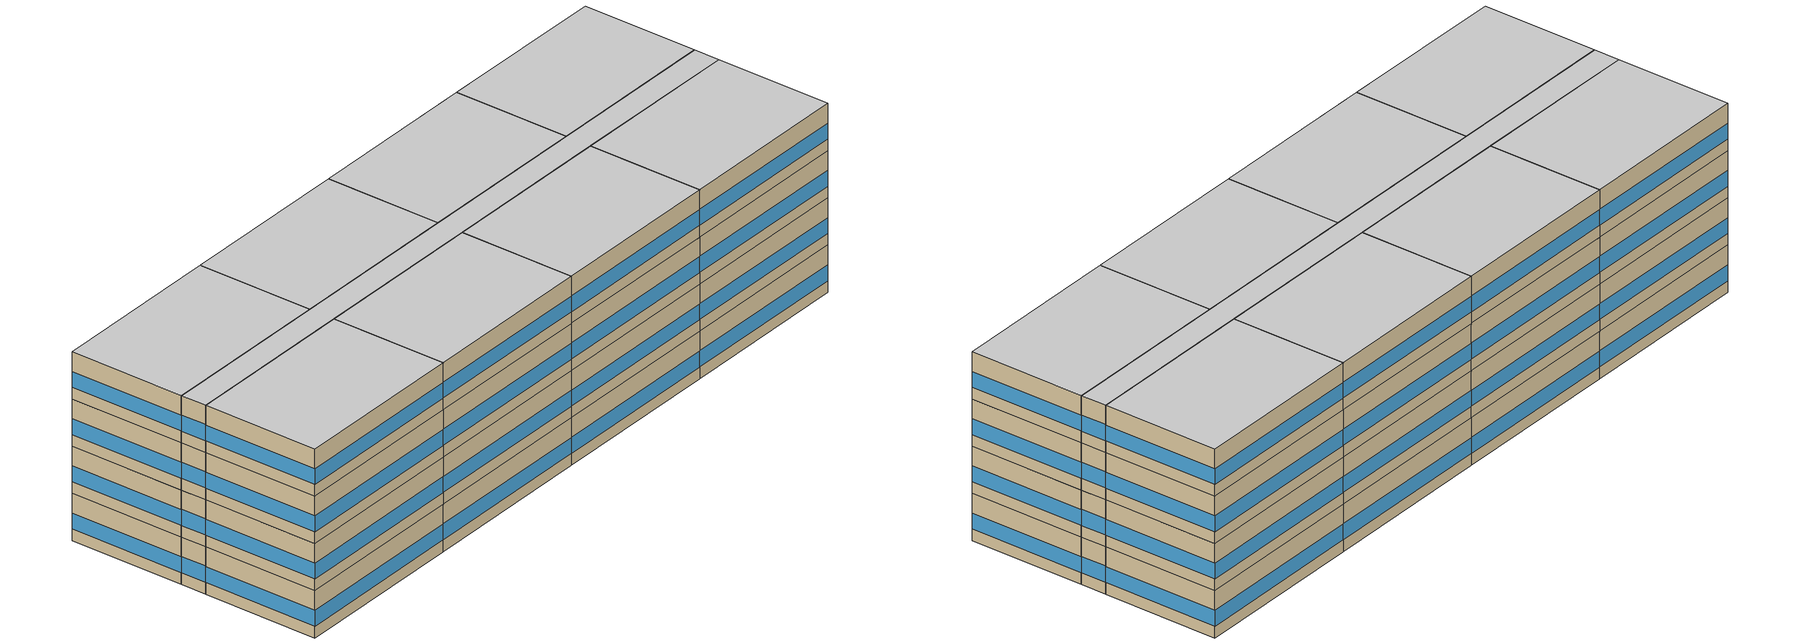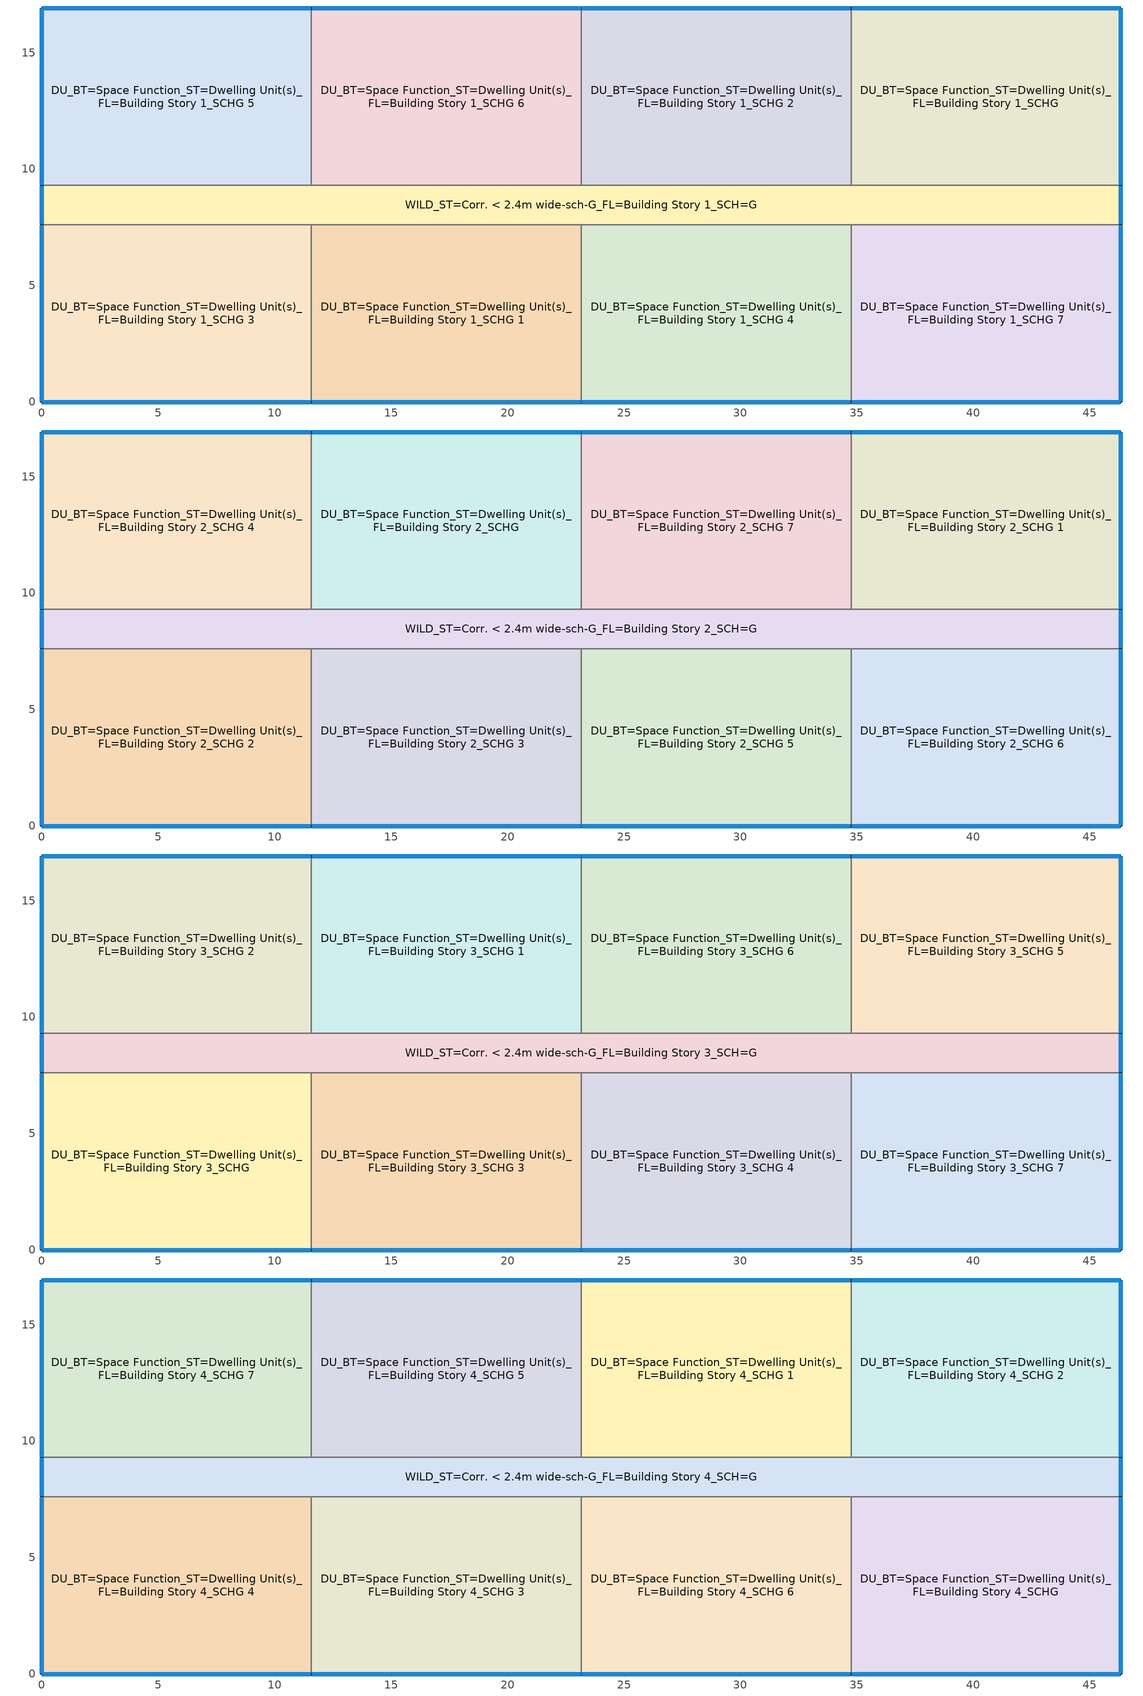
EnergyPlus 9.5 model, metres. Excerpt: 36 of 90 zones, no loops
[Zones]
DU_BT=Space Function_ST=Dwelling Unit(s)_FL=Building Story 1_SCHG
 floor foundation (BTAP-Grnd-Floor-Mass:U-0.757_std): 46.33,16.92 46.33,9.3 34.75,9.3 34.75,16.92 z0
 wall outside (BTAP-Ext-Wall-Mass:U-0.21): 46.33,9.3 46.33,16.92 34.75,16.92 z0:3.05
 wall to DU_BT=Space Function_ST=Dwelling Unit(s)_FL=Building Story 1_SCHG 2 (BTAP-Int-Wall): 34.75,16.92 34.75,9.3 z0:3.05
 wall to WILD_ST=Corr. < 2.4m wide-sch-G_FL=Building Story 1_SCH=G (BTAP-Int-Wall): 34.75,9.3 46.33,9.3 z0:3.05
 window (BTAP-Ext-FixedWindow:U=0.220 SHGC=0.600): 46.33,9.32 46.33,16.89 / 46.3,16.92 34.77,16.92 z0.76:1.78
DU_BT=Space Function_ST=Dwelling Unit(s)_FL=Building Story 1_SCHG 1
 floor foundation (BTAP-Grnd-Floor-Mass:U-0.757_std): 23.16,7.62 23.16,0 11.58,0 11.58,7.62 z0
 wall outside (BTAP-Ext-Wall-Mass:U-0.21): 11.58,0 23.16,0 z0:3.05
 wall to DU_BT=Space Function_ST=Dwelling Unit(s)_FL=Building Story 1_SCHG 4 (BTAP-Int-Wall): 23.16,0 23.16,7.62 z0:3.05
 wall to DU_BT=Space Function_ST=Dwelling Unit(s)_FL=Building Story 1_SCHG 3 (BTAP-Int-Wall): 11.58,7.62 11.58,0 z0:3.05
 wall to WILD_ST=Corr. < 2.4m wide-sch-G_FL=Building Story 1_SCH=G (BTAP-Int-Wall): 23.16,7.62 11.58,7.62 z0:3.05
 window (BTAP-Ext-FixedWindow:U=0.220 SHGC=0.600): 11.61,0 23.14,0 z0.76:1.78
DU_BT=Space Function_ST=Dwelling Unit(s)_FL=Building Story 1_SCHG 2
 floor foundation (BTAP-Grnd-Floor-Mass:U-0.757_std): 34.75,16.92 34.75,9.3 23.16,9.3 23.16,16.92 z0
 wall outside (BTAP-Ext-Wall-Mass:U-0.21): 34.75,16.92 23.16,16.92 z0:3.05
 wall to DU_BT=Space Function_ST=Dwelling Unit(s)_FL=Building Story 1_SCHG 6 (BTAP-Int-Wall): 23.16,16.92 23.16,9.3 z0:3.05
 wall to WILD_ST=Corr. < 2.4m wide-sch-G_FL=Building Story 1_SCH=G (BTAP-Int-Wall): 23.16,9.3 34.75,9.3 z0:3.05
 window (BTAP-Ext-FixedWindow:U=0.220 SHGC=0.600): 34.72,16.92 23.19,16.92 z0.76:1.78
DU_BT=Space Function_ST=Dwelling Unit(s)_FL=Building Story 1_SCHG 3
 floor foundation (BTAP-Grnd-Floor-Mass:U-0.757_std): 11.58,7.62 11.58,0 0,0 0,7.62 z0
 wall outside (BTAP-Ext-Wall-Mass:U-0.21): 0,7.62 0,0 11.58,0 z0:3.05
 wall to WILD_ST=Corr. < 2.4m wide-sch-G_FL=Building Story 1_SCH=G (BTAP-Int-Wall): 11.58,7.62 0,7.62 z0:3.05
 window (BTAP-Ext-FixedWindow:U=0.220 SHGC=0.600): 0.03,0 11.56,0 / 0,7.59 0,0.03 z0.76:1.78
DU_BT=Space Function_ST=Dwelling Unit(s)_FL=Building Story 1_SCHG 4
 floor foundation (BTAP-Grnd-Floor-Mass:U-0.757_std): 34.75,7.62 34.75,0 23.16,0 23.16,7.62 z0
 wall outside (BTAP-Ext-Wall-Mass:U-0.21): 23.16,0 34.75,0 z0:3.05
 wall to DU_BT=Space Function_ST=Dwelling Unit(s)_FL=Building Story 1_SCHG 7 (BTAP-Int-Wall): 34.75,0 34.75,7.62 z0:3.05
 wall to WILD_ST=Corr. < 2.4m wide-sch-G_FL=Building Story 1_SCH=G (BTAP-Int-Wall): 34.75,7.62 23.16,7.62 z0:3.05
 window (BTAP-Ext-FixedWindow:U=0.220 SHGC=0.600): 23.19,0 34.72,0 z0.76:1.78
DU_BT=Space Function_ST=Dwelling Unit(s)_FL=Building Story 1_SCHG 5
 floor foundation (BTAP-Grnd-Floor-Mass:U-0.757_std): 11.58,16.92 11.58,9.3 0,9.3 0,16.92 z0
 wall outside (BTAP-Ext-Wall-Mass:U-0.21): 11.58,16.92 0,16.92 0,9.3 z0:3.05
 wall to DU_BT=Space Function_ST=Dwelling Unit(s)_FL=Building Story 1_SCHG 6 (BTAP-Int-Wall): 11.58,9.3 11.58,16.92 z0:3.05
 wall to WILD_ST=Corr. < 2.4m wide-sch-G_FL=Building Story 1_SCH=G (BTAP-Int-Wall): 0,9.3 11.58,9.3 z0:3.05
 window (BTAP-Ext-FixedWindow:U=0.220 SHGC=0.600): 11.56,16.92 0.03,16.92 / 0,16.89 0,9.32 z0.76:1.78
DU_BT=Space Function_ST=Dwelling Unit(s)_FL=Building Story 1_SCHG 6
 floor foundation (BTAP-Grnd-Floor-Mass:U-0.757_std): 23.16,16.92 23.16,9.3 11.58,9.3 11.58,16.92 z0
 wall outside (BTAP-Ext-Wall-Mass:U-0.21): 23.16,16.92 11.58,16.92 z0:3.05
 wall to WILD_ST=Corr. < 2.4m wide-sch-G_FL=Building Story 1_SCH=G (BTAP-Int-Wall): 11.58,9.3 23.16,9.3 z0:3.05
 window (BTAP-Ext-FixedWindow:U=0.220 SHGC=0.600): 23.14,16.92 11.61,16.92 z0.76:1.78
DU_BT=Space Function_ST=Dwelling Unit(s)_FL=Building Story 1_SCHG 7
 floor foundation (BTAP-Grnd-Floor-Mass:U-0.757_std): 46.33,7.62 46.33,0 34.75,0 34.75,7.62 z0
 wall outside (BTAP-Ext-Wall-Mass:U-0.21): 34.75,0 46.33,0 46.33,7.62 z0:3.05
 wall to WILD_ST=Corr. < 2.4m wide-sch-G_FL=Building Story 1_SCH=G (BTAP-Int-Wall): 46.33,7.62 34.75,7.62 z0:3.05
 window (BTAP-Ext-FixedWindow:U=0.220 SHGC=0.600): 46.33,0.03 46.33,7.59 / 34.77,0 46.3,0 z0.76:1.78
WILD_ST=Corr. < 2.4m wide-sch-G_FL=Building Story 1_SCH=G
 floor foundation (BTAP-Grnd-Floor-Mass:U-0.757_std): 46.33,9.3 46.33,7.62 0,7.62 0,9.3 z0
 wall outside (BTAP-Ext-Wall-Mass:U-0.21): 46.33,7.62 46.33,9.3 / 0,9.3 0,7.62 z0:3.05
 window (BTAP-Ext-FixedWindow:U=0.220 SHGC=0.600): 46.33,7.65 46.33,9.27 / 0,9.27 0,7.65 z0.76:1.81
DU_BT=Space Function_ST=Dwelling Unit(s)_FL=Building Story 2_SCHG
 floor to DU_BT=Space Function_ST=Dwelling Unit(s)_FL=Building Story 1_SCHG 6 (BTAP-Int-Floor): 23.16,16.92 23.16,9.3 11.58,9.3 11.58,16.92 z3.05
 wall outside (BTAP-Ext-Wall-Mass:U-0.21): 23.16,16.92 11.58,16.92 z3.05:6.1
 wall to DU_BT=Space Function_ST=Dwelling Unit(s)_FL=Building Story 2_SCHG 7 (BTAP-Int-Wall): 23.16,9.3 23.16,16.92 z3.05:6.1
 wall to DU_BT=Space Function_ST=Dwelling Unit(s)_FL=Building Story 2_SCHG 4 (BTAP-Int-Wall): 11.58,16.92 11.58,9.3 z3.05:6.1
 wall to WILD_ST=Corr. < 2.4m wide-sch-G_FL=Building Story 2_SCH=G (BTAP-Int-Wall): 11.58,9.3 23.16,9.3 z3.05:6.1
 window (BTAP-Ext-FixedWindow:U=0.220 SHGC=0.600): 23.14,16.92 11.61,16.92 z3.81:4.83
DU_BT=Space Function_ST=Dwelling Unit(s)_FL=Building Story 2_SCHG 1
 floor to DU_BT=Space Function_ST=Dwelling Unit(s)_FL=Building Story 1_SCHG (BTAP-Int-Floor): 46.33,16.92 46.33,9.3 34.75,9.3 34.75,16.92 z3.05
 wall outside (BTAP-Ext-Wall-Mass:U-0.21): 46.33,9.3 46.33,16.92 34.75,16.92 z3.05:6.1
 wall to DU_BT=Space Function_ST=Dwelling Unit(s)_FL=Building Story 2_SCHG 7 (BTAP-Int-Wall): 34.75,16.92 34.75,9.3 z3.05:6.1
 wall to WILD_ST=Corr. < 2.4m wide-sch-G_FL=Building Story 2_SCH=G (BTAP-Int-Wall): 34.75,9.3 46.33,9.3 z3.05:6.1
 window (BTAP-Ext-FixedWindow:U=0.220 SHGC=0.600): 46.33,9.32 46.33,16.89 / 46.3,16.92 34.77,16.92 z3.81:4.83
DU_BT=Space Function_ST=Dwelling Unit(s)_FL=Building Story 2_SCHG 2
 floor to DU_BT=Space Function_ST=Dwelling Unit(s)_FL=Building Story 1_SCHG 3 (BTAP-Int-Floor): 11.58,7.62 11.58,0 0,0 0,7.62 z3.05
 wall outside (BTAP-Ext-Wall-Mass:U-0.21): 0,7.62 0,0 11.58,0 z3.05:6.1
 wall to DU_BT=Space Function_ST=Dwelling Unit(s)_FL=Building Story 2_SCHG 3 (BTAP-Int-Wall): 11.58,0 11.58,7.62 z3.05:6.1
 wall to WILD_ST=Corr. < 2.4m wide-sch-G_FL=Building Story 2_SCH=G (BTAP-Int-Wall): 11.58,7.62 0,7.62 z3.05:6.1
 window (BTAP-Ext-FixedWindow:U=0.220 SHGC=0.600): 0.03,0 11.56,0 / 0,7.59 0,0.03 z3.81:4.83
DU_BT=Space Function_ST=Dwelling Unit(s)_FL=Building Story 2_SCHG 3
 floor to DU_BT=Space Function_ST=Dwelling Unit(s)_FL=Building Story 1_SCHG 1 (BTAP-Int-Floor): 23.16,7.62 23.16,0 11.58,0 11.58,7.62 z3.05
 wall outside (BTAP-Ext-Wall-Mass:U-0.21): 11.58,0 23.16,0 z3.05:6.1
 wall to DU_BT=Space Function_ST=Dwelling Unit(s)_FL=Building Story 2_SCHG 5 (BTAP-Int-Wall): 23.16,0 23.16,7.62 z3.05:6.1
 wall to WILD_ST=Corr. < 2.4m wide-sch-G_FL=Building Story 2_SCH=G (BTAP-Int-Wall): 23.16,7.62 11.58,7.62 z3.05:6.1
 window (BTAP-Ext-FixedWindow:U=0.220 SHGC=0.600): 11.61,0 23.14,0 z3.81:4.83
DU_BT=Space Function_ST=Dwelling Unit(s)_FL=Building Story 2_SCHG 4
 floor to DU_BT=Space Function_ST=Dwelling Unit(s)_FL=Building Story 1_SCHG 5 (BTAP-Int-Floor): 11.58,16.92 11.58,9.3 0,9.3 0,16.92 z3.05
 wall outside (BTAP-Ext-Wall-Mass:U-0.21): 11.58,16.92 0,16.92 0,9.3 z3.05:6.1
 wall to WILD_ST=Corr. < 2.4m wide-sch-G_FL=Building Story 2_SCH=G (BTAP-Int-Wall): 0,9.3 11.58,9.3 z3.05:6.1
 window (BTAP-Ext-FixedWindow:U=0.220 SHGC=0.600): 11.56,16.92 0.03,16.92 / 0,16.89 0,9.32 z3.81:4.83
DU_BT=Space Function_ST=Dwelling Unit(s)_FL=Building Story 2_SCHG 5
 floor to DU_BT=Space Function_ST=Dwelling Unit(s)_FL=Building Story 1_SCHG 4 (BTAP-Int-Floor): 34.75,7.62 34.75,0 23.16,0 23.16,7.62 z3.05
 wall outside (BTAP-Ext-Wall-Mass:U-0.21): 23.16,0 34.75,0 z3.05:6.1
 wall to DU_BT=Space Function_ST=Dwelling Unit(s)_FL=Building Story 2_SCHG 6 (BTAP-Int-Wall): 34.75,0 34.75,7.62 z3.05:6.1
 wall to WILD_ST=Corr. < 2.4m wide-sch-G_FL=Building Story 2_SCH=G (BTAP-Int-Wall): 34.75,7.62 23.16,7.62 z3.05:6.1
 window (BTAP-Ext-FixedWindow:U=0.220 SHGC=0.600): 23.19,0 34.72,0 z3.81:4.83
DU_BT=Space Function_ST=Dwelling Unit(s)_FL=Building Story 2_SCHG 6
 floor to DU_BT=Space Function_ST=Dwelling Unit(s)_FL=Building Story 1_SCHG 7 (BTAP-Int-Floor): 46.33,7.62 46.33,0 34.75,0 34.75,7.62 z3.05
 wall outside (BTAP-Ext-Wall-Mass:U-0.21): 34.75,0 46.33,0 46.33,7.62 z3.05:6.1
 wall to WILD_ST=Corr. < 2.4m wide-sch-G_FL=Building Story 2_SCH=G (BTAP-Int-Wall): 46.33,7.62 34.75,7.62 z3.05:6.1
 window (BTAP-Ext-FixedWindow:U=0.220 SHGC=0.600): 46.33,0.03 46.33,7.59 / 34.77,0 46.3,0 z3.81:4.83
DU_BT=Space Function_ST=Dwelling Unit(s)_FL=Building Story 2_SCHG 7
 floor to DU_BT=Space Function_ST=Dwelling Unit(s)_FL=Building Story 1_SCHG 2 (BTAP-Int-Floor): 34.75,16.92 34.75,9.3 23.16,9.3 23.16,16.92 z3.05
 wall outside (BTAP-Ext-Wall-Mass:U-0.21): 34.75,16.92 23.16,16.92 z3.05:6.1
 wall to WILD_ST=Corr. < 2.4m wide-sch-G_FL=Building Story 2_SCH=G (BTAP-Int-Wall): 23.16,9.3 34.75,9.3 z3.05:6.1
 window (BTAP-Ext-FixedWindow:U=0.220 SHGC=0.600): 34.72,16.92 23.19,16.92 z3.81:4.83
WILD_ST=Corr. < 2.4m wide-sch-G_FL=Building Story 2_SCH=G
 floor to WILD_ST=Corr. < 2.4m wide-sch-G_FL=Building Story 1_SCH=G (BTAP-Int-Floor): 46.33,9.3 46.33,7.62 0,7.62 0,9.3 z3.05
 wall outside (BTAP-Ext-Wall-Mass:U-0.21): 46.33,7.62 46.33,9.3 / 0,9.3 0,7.62 z3.05:6.1
 window (BTAP-Ext-FixedWindow:U=0.220 SHGC=0.600): 46.33,7.65 46.33,9.27 / 0,9.27 0,7.65 z3.81:4.86
DU_BT=Space Function_ST=Dwelling Unit(s)_FL=Building Story 3_SCHG
 floor to DU_BT=Space Function_ST=Dwelling Unit(s)_FL=Building Story 2_SCHG 2 (BTAP-Int-Floor): 11.58,7.62 11.58,0 0,0 0,7.62 z6.1
 wall outside (BTAP-Ext-Wall-Mass:U-0.21): 0,7.62 0,0 11.58,0 z6.1:9.14
 wall to DU_BT=Space Function_ST=Dwelling Unit(s)_FL=Building Story 3_SCHG 3 (BTAP-Int-Wall): 11.58,0 11.58,7.62 z6.1:9.14
 wall to WILD_ST=Corr. < 2.4m wide-sch-G_FL=Building Story 3_SCH=G (BTAP-Int-Wall): 11.58,7.62 0,7.62 z6.1:9.14
 window (BTAP-Ext-FixedWindow:U=0.220 SHGC=0.600): 0.03,0 11.56,0 / 0,7.59 0,0.03 z6.86:7.88
DU_BT=Space Function_ST=Dwelling Unit(s)_FL=Building Story 3_SCHG 1
 floor to DU_BT=Space Function_ST=Dwelling Unit(s)_FL=Building Story 2_SCHG (BTAP-Int-Floor): 23.16,16.92 23.16,9.3 11.58,9.3 11.58,16.92 z6.1
 wall outside (BTAP-Ext-Wall-Mass:U-0.21): 23.16,16.92 11.58,16.92 z6.1:9.14
 wall to DU_BT=Space Function_ST=Dwelling Unit(s)_FL=Building Story 3_SCHG 6 (BTAP-Int-Wall): 23.16,9.3 23.16,16.92 z6.1:9.14
 wall to DU_BT=Space Function_ST=Dwelling Unit(s)_FL=Building Story 3_SCHG 2 (BTAP-Int-Wall): 11.58,16.92 11.58,9.3 z6.1:9.14
 wall to WILD_ST=Corr. < 2.4m wide-sch-G_FL=Building Story 3_SCH=G (BTAP-Int-Wall): 11.58,9.3 23.16,9.3 z6.1:9.14
 window (BTAP-Ext-FixedWindow:U=0.220 SHGC=0.600): 23.14,16.92 11.61,16.92 z6.86:7.88
DU_BT=Space Function_ST=Dwelling Unit(s)_FL=Building Story 3_SCHG 2
 floor to DU_BT=Space Function_ST=Dwelling Unit(s)_FL=Building Story 2_SCHG 4 (BTAP-Int-Floor): 11.58,16.92 11.58,9.3 0,9.3 0,16.92 z6.1
 wall outside (BTAP-Ext-Wall-Mass:U-0.21): 11.58,16.92 0,16.92 0,9.3 z6.1:9.14
 wall to WILD_ST=Corr. < 2.4m wide-sch-G_FL=Building Story 3_SCH=G (BTAP-Int-Wall): 0,9.3 11.58,9.3 z6.1:9.14
 window (BTAP-Ext-FixedWindow:U=0.220 SHGC=0.600): 11.56,16.92 0.03,16.92 / 0,16.89 0,9.32 z6.86:7.88
DU_BT=Space Function_ST=Dwelling Unit(s)_FL=Building Story 3_SCHG 3
 floor to DU_BT=Space Function_ST=Dwelling Unit(s)_FL=Building Story 2_SCHG 3 (BTAP-Int-Floor): 23.16,7.62 23.16,0 11.58,0 11.58,7.62 z6.1
 wall outside (BTAP-Ext-Wall-Mass:U-0.21): 11.58,0 23.16,0 z6.1:9.14
 wall to DU_BT=Space Function_ST=Dwelling Unit(s)_FL=Building Story 3_SCHG 4 (BTAP-Int-Wall): 23.16,0 23.16,7.62 z6.1:9.14
 wall to WILD_ST=Corr. < 2.4m wide-sch-G_FL=Building Story 3_SCH=G (BTAP-Int-Wall): 23.16,7.62 11.58,7.62 z6.1:9.14
 window (BTAP-Ext-FixedWindow:U=0.220 SHGC=0.600): 11.61,0 23.14,0 z6.86:7.88
DU_BT=Space Function_ST=Dwelling Unit(s)_FL=Building Story 3_SCHG 4
 floor to DU_BT=Space Function_ST=Dwelling Unit(s)_FL=Building Story 2_SCHG 5 (BTAP-Int-Floor): 34.75,7.62 34.75,0 23.16,0 23.16,7.62 z6.1
 wall outside (BTAP-Ext-Wall-Mass:U-0.21): 23.16,0 34.75,0 z6.1:9.14
 wall to DU_BT=Space Function_ST=Dwelling Unit(s)_FL=Building Story 3_SCHG 7 (BTAP-Int-Wall): 34.75,0 34.75,7.62 z6.1:9.14
 wall to WILD_ST=Corr. < 2.4m wide-sch-G_FL=Building Story 3_SCH=G (BTAP-Int-Wall): 34.75,7.62 23.16,7.62 z6.1:9.14
 window (BTAP-Ext-FixedWindow:U=0.220 SHGC=0.600): 23.19,0 34.72,0 z6.86:7.88
DU_BT=Space Function_ST=Dwelling Unit(s)_FL=Building Story 3_SCHG 5
 floor to DU_BT=Space Function_ST=Dwelling Unit(s)_FL=Building Story 2_SCHG 1 (BTAP-Int-Floor): 46.33,16.92 46.33,9.3 34.75,9.3 34.75,16.92 z6.1
 wall outside (BTAP-Ext-Wall-Mass:U-0.21): 46.33,9.3 46.33,16.92 34.75,16.92 z6.1:9.14
 wall to DU_BT=Space Function_ST=Dwelling Unit(s)_FL=Building Story 3_SCHG 6 (BTAP-Int-Wall): 34.75,16.92 34.75,9.3 z6.1:9.14
 wall to WILD_ST=Corr. < 2.4m wide-sch-G_FL=Building Story 3_SCH=G (BTAP-Int-Wall): 34.75,9.3 46.33,9.3 z6.1:9.14
 window (BTAP-Ext-FixedWindow:U=0.220 SHGC=0.600): 46.33,9.32 46.33,16.89 / 46.3,16.92 34.77,16.92 z6.86:7.88
DU_BT=Space Function_ST=Dwelling Unit(s)_FL=Building Story 3_SCHG 6
 floor to DU_BT=Space Function_ST=Dwelling Unit(s)_FL=Building Story 2_SCHG 7 (BTAP-Int-Floor): 34.75,16.92 34.75,9.3 23.16,9.3 23.16,16.92 z6.1
 wall outside (BTAP-Ext-Wall-Mass:U-0.21): 34.75,16.92 23.16,16.92 z6.1:9.14
 wall to WILD_ST=Corr. < 2.4m wide-sch-G_FL=Building Story 3_SCH=G (BTAP-Int-Wall): 23.16,9.3 34.75,9.3 z6.1:9.14
 window (BTAP-Ext-FixedWindow:U=0.220 SHGC=0.600): 34.72,16.92 23.19,16.92 z6.86:7.88
DU_BT=Space Function_ST=Dwelling Unit(s)_FL=Building Story 3_SCHG 7
 floor to DU_BT=Space Function_ST=Dwelling Unit(s)_FL=Building Story 2_SCHG 6 (BTAP-Int-Floor): 46.33,7.62 46.33,0 34.75,0 34.75,7.62 z6.1
 wall outside (BTAP-Ext-Wall-Mass:U-0.21): 34.75,0 46.33,0 46.33,7.62 z6.1:9.14
 wall to WILD_ST=Corr. < 2.4m wide-sch-G_FL=Building Story 3_SCH=G (BTAP-Int-Wall): 46.33,7.62 34.75,7.62 z6.1:9.14
 window (BTAP-Ext-FixedWindow:U=0.220 SHGC=0.600): 46.33,0.03 46.33,7.59 / 34.77,0 46.3,0 z6.86:7.88
WILD_ST=Corr. < 2.4m wide-sch-G_FL=Building Story 3_SCH=G
 floor to WILD_ST=Corr. < 2.4m wide-sch-G_FL=Building Story 2_SCH=G (BTAP-Int-Floor): 46.33,9.3 46.33,7.62 0,7.62 0,9.3 z6.1
 wall outside (BTAP-Ext-Wall-Mass:U-0.21): 46.33,7.62 46.33,9.3 / 0,9.3 0,7.62 z6.1:9.14
 window (BTAP-Ext-FixedWindow:U=0.220 SHGC=0.600): 46.33,7.65 46.33,9.27 / 0,9.27 0,7.65 z6.86:7.9
DU_BT=Space Function_ST=Dwelling Unit(s)_FL=Building Story 4_SCHG
 floor to DU_BT=Space Function_ST=Dwelling Unit(s)_FL=Building Story 3_SCHG 7 (BTAP-Int-Floor): 46.33,7.62 46.33,0 34.75,0 34.75,7.62 z9.14
 wall outside (BTAP-Ext-Wall-Mass:U-0.21): 34.75,0 46.33,0 46.33,7.62 z9.14:12.19
 wall to DU_BT=Space Function_ST=Dwelling Unit(s)_FL=Building Story 4_SCHG 6 (BTAP-Int-Wall): 34.75,7.62 34.75,0 z9.14:12.19
 wall to WILD_ST=Corr. < 2.4m wide-sch-G_FL=Building Story 4_SCH=G (BTAP-Int-Wall): 46.33,7.62 34.75,7.62 z9.14:12.19
 window (BTAP-Ext-FixedWindow:U=0.220 SHGC=0.600): 46.33,0.03 46.33,7.59 z9.91:10.93; 34.77,0 46.3,0 z9.91:10.92
 ceiling to DU_BT=Space Function_ST=Dwelling Unit(s)_FL=Building Story 5_SCHG 5 (BTAP-Int-Ceiling): 46.33,0 46.33,7.62 34.75,7.62 34.75,0 z12.19
DU_BT=Space Function_ST=Dwelling Unit(s)_FL=Building Story 4_SCHG 1
 floor to DU_BT=Space Function_ST=Dwelling Unit(s)_FL=Building Story 3_SCHG 6 (BTAP-Int-Floor): 34.75,16.92 34.75,9.3 23.16,9.3 23.16,16.92 z9.14
 wall outside (BTAP-Ext-Wall-Mass:U-0.21): 34.75,16.92 23.16,16.92 z9.14:12.19
 wall to DU_BT=Space Function_ST=Dwelling Unit(s)_FL=Building Story 4_SCHG 5 (BTAP-Int-Wall): 23.16,16.92 23.16,9.3 z9.14:12.19
 wall to DU_BT=Space Function_ST=Dwelling Unit(s)_FL=Building Story 4_SCHG 2 (BTAP-Int-Wall): 34.75,9.3 34.75,16.92 z9.14:12.19
 wall to WILD_ST=Corr. < 2.4m wide-sch-G_FL=Building Story 4_SCH=G (BTAP-Int-Wall): 23.16,9.3 34.75,9.3 z9.14:12.19
 window (BTAP-Ext-FixedWindow:U=0.220 SHGC=0.600): 34.72,16.92 23.19,16.92 z9.91:10.92
 ceiling to DU_BT=Space Function_ST=Dwelling Unit(s)_FL=Building Story 5_SCHG 6 (BTAP-Int-Ceiling): 34.75,9.3 34.75,16.92 23.16,16.92 23.16,9.3 z12.19
DU_BT=Space Function_ST=Dwelling Unit(s)_FL=Building Story 4_SCHG 2
 floor to DU_BT=Space Function_ST=Dwelling Unit(s)_FL=Building Story 3_SCHG 5 (BTAP-Int-Floor): 46.33,16.92 46.33,9.3 34.75,9.3 34.75,16.92 z9.14
 wall outside (BTAP-Ext-Wall-Mass:U-0.21): 46.33,9.3 46.33,16.92 34.75,16.92 z9.14:12.19
 wall to WILD_ST=Corr. < 2.4m wide-sch-G_FL=Building Story 4_SCH=G (BTAP-Int-Wall): 34.75,9.3 46.33,9.3 z9.14:12.19
 window (BTAP-Ext-FixedWindow:U=0.220 SHGC=0.600): 46.33,9.32 46.33,16.89 z9.91:10.93; 46.3,16.92 34.77,16.92 z9.91:10.92
 ceiling to DU_BT=Space Function_ST=Dwelling Unit(s)_FL=Building Story 5_SCHG 1 (BTAP-Int-Ceiling): 46.33,9.3 46.33,16.92 34.75,16.92 34.75,9.3 z12.19
DU_BT=Space Function_ST=Dwelling Unit(s)_FL=Building Story 4_SCHG 3
 floor to DU_BT=Space Function_ST=Dwelling Unit(s)_FL=Building Story 3_SCHG 3 (BTAP-Int-Floor): 23.16,7.62 23.16,0 11.58,0 11.58,7.62 z9.14
 wall outside (BTAP-Ext-Wall-Mass:U-0.21): 11.58,0 23.16,0 z9.14:12.19
 wall to DU_BT=Space Function_ST=Dwelling Unit(s)_FL=Building Story 4_SCHG 6 (BTAP-Int-Wall): 23.16,0 23.16,7.62 z9.14:12.19
 wall to DU_BT=Space Function_ST=Dwelling Unit(s)_FL=Building Story 4_SCHG 4 (BTAP-Int-Wall): 11.58,7.62 11.58,0 z9.14:12.19
 wall to WILD_ST=Corr. < 2.4m wide-sch-G_FL=Building Story 4_SCH=G (BTAP-Int-Wall): 23.16,7.62 11.58,7.62 z9.14:12.19
 window (BTAP-Ext-FixedWindow:U=0.220 SHGC=0.600): 11.61,0 23.14,0 z9.91:10.92
 ceiling to DU_BT=Space Function_ST=Dwelling Unit(s)_FL=Building Story 5_SCHG 2 (BTAP-Int-Ceiling): 23.16,0 23.16,7.62 11.58,7.62 11.58,0 z12.19
DU_BT=Space Function_ST=Dwelling Unit(s)_FL=Building Story 4_SCHG 4
 floor to DU_BT=Space Function_ST=Dwelling Unit(s)_FL=Building Story 3_SCHG (BTAP-Int-Floor): 11.58,7.62 11.58,0 0,0 0,7.62 z9.14
 wall outside (BTAP-Ext-Wall-Mass:U-0.21): 0,7.62 0,0 11.58,0 z9.14:12.19
 wall to WILD_ST=Corr. < 2.4m wide-sch-G_FL=Building Story 4_SCH=G (BTAP-Int-Wall): 11.58,7.62 0,7.62 z9.14:12.19
 window (BTAP-Ext-FixedWindow:U=0.220 SHGC=0.600): 0.03,0 11.56,0 z9.91:10.92; 0,7.59 0,0.03 z9.91:10.93
 ceiling to DU_BT=Space Function_ST=Dwelling Unit(s)_FL=Building Story 5_SCHG 3 (BTAP-Int-Ceiling): 11.58,0 11.58,7.62 0,7.62 0,0 z12.19
DU_BT=Space Function_ST=Dwelling Unit(s)_FL=Building Story 4_SCHG 5
 floor to DU_BT=Space Function_ST=Dwelling Unit(s)_FL=Building Story 3_SCHG 1 (BTAP-Int-Floor): 23.16,16.92 23.16,9.3 11.58,9.3 11.58,16.92 z9.14
 wall outside (BTAP-Ext-Wall-Mass:U-0.21): 23.16,16.92 11.58,16.92 z9.14:12.19
 wall to DU_BT=Space Function_ST=Dwelling Unit(s)_FL=Building Story 4_SCHG 7 (BTAP-Int-Wall): 11.58,16.92 11.58,9.3 z9.14:12.19
 wall to WILD_ST=Corr. < 2.4m wide-sch-G_FL=Building Story 4_SCH=G (BTAP-Int-Wall): 11.58,9.3 23.16,9.3 z9.14:12.19
 window (BTAP-Ext-FixedWindow:U=0.220 SHGC=0.600): 23.14,16.92 11.61,16.92 z9.91:10.92
 ceiling to DU_BT=Space Function_ST=Dwelling Unit(s)_FL=Building Story 5_SCHG (BTAP-Int-Ceiling): 23.16,9.3 23.16,16.92 11.58,16.92 11.58,9.3 z12.19
DU_BT=Space Function_ST=Dwelling Unit(s)_FL=Building Story 4_SCHG 6
 floor to DU_BT=Space Function_ST=Dwelling Unit(s)_FL=Building Story 3_SCHG 4 (BTAP-Int-Floor): 34.75,7.62 34.75,0 23.16,0 23.16,7.62 z9.14
 wall outside (BTAP-Ext-Wall-Mass:U-0.21): 23.16,0 34.75,0 z9.14:12.19
 wall to WILD_ST=Corr. < 2.4m wide-sch-G_FL=Building Story 4_SCH=G (BTAP-Int-Wall): 34.75,7.62 23.16,7.62 z9.14:12.19
 window (BTAP-Ext-FixedWindow:U=0.220 SHGC=0.600): 23.19,0 34.72,0 z9.91:10.92
 ceiling to DU_BT=Space Function_ST=Dwelling Unit(s)_FL=Building Story 5_SCHG 7 (BTAP-Int-Ceiling): 34.75,0 34.75,7.62 23.16,7.62 23.16,0 z12.19
DU_BT=Space Function_ST=Dwelling Unit(s)_FL=Building Story 4_SCHG 7
 floor to DU_BT=Space Function_ST=Dwelling Unit(s)_FL=Building Story 3_SCHG 2 (BTAP-Int-Floor): 11.58,16.92 11.58,9.3 0,9.3 0,16.92 z9.14
 wall outside (BTAP-Ext-Wall-Mass:U-0.21): 11.58,16.92 0,16.92 0,9.3 z9.14:12.19
 wall to WILD_ST=Corr. < 2.4m wide-sch-G_FL=Building Story 4_SCH=G (BTAP-Int-Wall): 0,9.3 11.58,9.3 z9.14:12.19
 window (BTAP-Ext-FixedWindow:U=0.220 SHGC=0.600): 11.56,16.92 0.03,16.92 z9.91:10.92; 0,16.89 0,9.32 z9.91:10.93
 ceiling to DU_BT=Space Function_ST=Dwelling Unit(s)_FL=Building Story 5_SCHG 4 (BTAP-Int-Ceiling): 11.58,9.3 11.58,16.92 0,16.92 0,9.3 z12.19
WILD_ST=Corr. < 2.4m wide-sch-G_FL=Building Story 4_SCH=G
 floor to WILD_ST=Corr. < 2.4m wide-sch-G_FL=Building Story 3_SCH=G (BTAP-Int-Floor): 46.33,9.3 46.33,7.62 0,7.62 0,9.3 z9.14
 wall outside (BTAP-Ext-Wall-Mass:U-0.21): 46.33,7.62 46.33,9.3 / 0,9.3 0,7.62 z9.14:12.19
 window (BTAP-Ext-FixedWindow:U=0.220 SHGC=0.600): 46.33,7.65 46.33,9.27 / 0,9.27 0,7.65 z9.91:10.95
 ceiling to WILD_ST=Corr. < 2.4m wide-sch-G_FL=Building Story 5_SCH=G (BTAP-Int-Ceiling): 46.33,7.62 46.33,9.3 0,9.3 0,7.62 z12.19
[Building]
HighriseApartment: North Axis {deg}=0; Terrain=City; Loads Convergence Tolerance Value {W}=0.04; Temperature Convergence Tolerance Value {deltaC}=0.2; Solar Distribution=FullInteriorAndExterior; Maximum Number of Warmup Days=25; Minimum Number of Warmup Days=6
[Site:Location]
Calgary Intl AP_AB_CAN: Latitude {deg}=51.114; Longitude {deg}=-114.02; Time Zone {hr}=-7; Elevation {m}=1084.1
[Site:GroundTemperature:BuildingSurface]
19.527, 19.502, 19.536, 19.598, 20.002, 21.64, 22.225, 22.375, 21.449, 20.121, 19.802, 19.633
[Site:WaterMainsTemperature]
Calculation Method=Correlation; Annual Average Outdoor Air Temperature {C}=5; Maximum Difference In Monthly Average Outdoor Air Temperatures {deltaC}=23.3
[SizingPeriod:DesignDay] Day of Month=21; Dry-Bulb Temperature Range Modifier Type=DefaultMultipliers; Humidity Condition Type=Wetbulb; Barometric Pressure {Pa}=88961; Rain Indicator=No; Snow Indicator=No; Daylight Saving Time Indicator=No
Name | Month | Day Type | Maximum Dry-Bulb Temperature {C} | Daily Dry-Bulb Temperature Range {deltaC} | Wetbulb or DewPoint at Maximum Dry-Bulb {C} | Wind Speed {m/s} | Wind Direction {deg} | Solar Model Indicator | ASHRAE Clear Sky Optical Depth for Beam Irradiance (taub) | ASHRAE Clear Sky Optical Depth for Diffuse Irradiance (taud) | Sky Clearness
Calgary Intl AP Ann Clg .4% Condns DB=>MWB | 7 | SummerDesignDay | 28.5 | 12.1 | 16.1 | 4.5 | 160 | ASHRAETau | 0.339 | 2.421
Calgary Intl AP Ann Htg 99.6% Condns DB | 1 | WinterDesignDay | -28.5 | 0 | -28.5 | 2.9 | 200 | ASHRAEClearSky |  |  | 0
[Material] Thermal Absorptance=0.9
Name | Roughness | Thickness {m} | Conductivity {W/m-K} | Density {kg/m3} | Specific Heat {J/kg-K} | Solar Absorptance | Visible Absorptance
1/2IN Gypsum 1 | Smooth | 0.0127 | 0.16 | 784.9 | 830 | 0.4 | 0.4
100mm Normalweight concrete floor 1 | MediumSmooth | 0.1016 | 2.31 | 2322 | 832 | 0.7 | 0.7
1IN Stucco 1 | Smooth | 0.0253 | 0.6918 | 1858 | 837 | 0.7 | 0.92
6 in. Normalweight Concrete Floor 1 | MediumRough | 0.1524 | 2.31 | 2322 | 832 | 0.7 | 0.7
8IN CONCRETE HW RefBldg 1 | Rough | 0.2032 | 1.311 | 2240 | 836.8 | 0.7 | 0.7
Expanded Polystyrene | MediumSmooth | 0.0363959 | 0.029 | 29 | 1210 | 0.7 | 0.7
G01 13mm gypsum board 1 | Smooth | 0.0127 | 0.16 | 800 | 1090 | 0.7 | 0.5
[Material:NoMass] Roughness=Smooth; Thermal Absorptance=0.9; Solar Absorptance=0.7
Name | Thermal Resistance {m2-K/W} | Visible Absorptance
Typical Carpet Pad | 0.21648 | 0.8
Typical Insulation 2 | 4.49096 | 0.7
[WindowMaterial:SimpleGlazingSystem]
SimpleGlazing:U=0.220 SHGC=0.600: U-Factor {W/m2-K}=2.2; Solar Heat Gain Coefficient=0.6; Visible Transmittance=0.21
[Construction]
BTAP-Ext-FixedWindow:U=0.220 SHGC=0.600: SimpleGlazing:U=0.220 SHGC=0.600
BTAP-Ext-Wall-Mass:U-0.21: 1IN Stucco 1, 8IN CONCRETE HW RefBldg 1, Typical Insulation 2, 1/2IN Gypsum 1
BTAP-Grnd-Floor-Mass:U-0.757_std: 6 in. Normalweight Concrete Floor 1, Expanded Polystyrene
BTAP-Int-Ceiling: Typical Carpet Pad, 100mm Normalweight concrete floor 1
BTAP-Int-Floor: 100mm Normalweight concrete floor 1, Typical Carpet Pad
BTAP-Int-Wall: G01 13mm gypsum board 1, G01 13mm gypsum board 1
[Zone] Multiplier=1; Part of Total Floor Area=Yes
DU_BT=Space Function_ST=Dwelling Unit(s)_FL=Building Story 1_SCHG; DU_BT=Space Function_ST=Dwelling Unit(s)_FL=Building Story 1_SCHG 1; DU_BT=Space Function_ST=Dwelling Unit(s)_FL=Building Story 1_SCHG 2; DU_BT=Space Function_ST=Dwelling Unit(s)_FL=Building Story 1_SCHG 3; DU_BT=Space Function_ST=Dwelling Unit(s)_FL=Building Story 1_SCHG 4; DU_BT=Space Function_ST=Dwelling Unit(s)_FL=Building Story 1_SCHG 5; DU_BT=Space Function_ST=Dwelling Unit(s)_FL=Building Story 1_SCHG 6; DU_BT=Space Function_ST=Dwelling Unit(s)_FL=Building Story 1_SCHG 7; DU_BT=Space Function_ST=Dwelling Unit(s)_FL=Building Story 2_SCHG; DU_BT=Space Function_ST=Dwelling Unit(s)_FL=Building Story 2_SCHG 1; DU_BT=Space Function_ST=Dwelling Unit(s)_FL=Building Story 2_SCHG 2; DU_BT=Space Function_ST=Dwelling Unit(s)_FL=Building Story 2_SCHG 3; DU_BT=Space Function_ST=Dwelling Unit(s)_FL=Building Story 2_SCHG 4; DU_BT=Space Function_ST=Dwelling Unit(s)_FL=Building Story 2_SCHG 5; DU_BT=Space Function_ST=Dwelling Unit(s)_FL=Building Story 2_SCHG 6; DU_BT=Space Function_ST=Dwelling Unit(s)_FL=Building Story 2_SCHG 7; DU_BT=Space Function_ST=Dwelling Unit(s)_FL=Building Story 3_SCHG; DU_BT=Space Function_ST=Dwelling Unit(s)_FL=Building Story 3_SCHG 1; DU_BT=Space Function_ST=Dwelling Unit(s)_FL=Building Story 3_SCHG 2; DU_BT=Space Function_ST=Dwelling Unit(s)_FL=Building Story 3_SCHG 3; DU_BT=Space Function_ST=Dwelling Unit(s)_FL=Building Story 3_SCHG 4; DU_BT=Space Function_ST=Dwelling Unit(s)_FL=Building Story 3_SCHG 5; DU_BT=Space Function_ST=Dwelling Unit(s)_FL=Building Story 3_SCHG 6; DU_BT=Space Function_ST=Dwelling Unit(s)_FL=Building Story 3_SCHG 7; DU_BT=Space Function_ST=Dwelling Unit(s)_FL=Building Story 4_SCHG; DU_BT=Space Function_ST=Dwelling Unit(s)_FL=Building Story 4_SCHG 1; DU_BT=Space Function_ST=Dwelling Unit(s)_FL=Building Story 4_SCHG 2; DU_BT=Space Function_ST=Dwelling Unit(s)_FL=Building Story 4_SCHG 3; DU_BT=Space Function_ST=Dwelling Unit(s)_FL=Building Story 4_SCHG 4; DU_BT=Space Function_ST=Dwelling Unit(s)_FL=Building Story 4_SCHG 5; DU_BT=Space Function_ST=Dwelling Unit(s)_FL=Building Story 4_SCHG 6; DU_BT=Space Function_ST=Dwelling Unit(s)_FL=Building Story 4_SCHG 7; WILD_ST=Corr. < 2.4m wide-sch-G_FL=Building Story 1_SCH=G; WILD_ST=Corr. < 2.4m wide-sch-G_FL=Building Story 2_SCH=G; WILD_ST=Corr. < 2.4m wide-sch-G_FL=Building Story 3_SCH=G; WILD_ST=Corr. < 2.4m wide-sch-G_FL=Building Story 4_SCH=G
[ZoneInfiltration:DesignFlowRate] Schedule=Always On Discrete; Design Flow Rate Calculation Method=Flow/ExteriorArea; Flow per Exterior Surface Area {m3/s-m2}=0.00025; Constant Term Coefficient=0; Temperature Term Coefficient=0; Velocity Term Coefficient=0.224; Velocity Squared Term Coefficient=0
Name | Zone or ZoneList
G NE Apartment Infiltration | DU_BT=Space Function_ST=Dwelling Unit(s)_FL=Building Story 1_SCHG
G S1 Apartment Infiltration | DU_BT=Space Function_ST=Dwelling Unit(s)_FL=Building Story 1_SCHG 1
G N2 Apartment Infiltration | DU_BT=Space Function_ST=Dwelling Unit(s)_FL=Building Story 1_SCHG 2
G SW Apartment Infiltration | DU_BT=Space Function_ST=Dwelling Unit(s)_FL=Building Story 1_SCHG 3
G S2 Apartment Infiltration | DU_BT=Space Function_ST=Dwelling Unit(s)_FL=Building Story 1_SCHG 4
G NW Apartment Infiltration | DU_BT=Space Function_ST=Dwelling Unit(s)_FL=Building Story 1_SCHG 5
G N1 Apartment Infiltration | DU_BT=Space Function_ST=Dwelling Unit(s)_FL=Building Story 1_SCHG 6
Office Infiltration | DU_BT=Space Function_ST=Dwelling Unit(s)_FL=Building Story 1_SCHG 7
F2 N1 Apartment Infiltration | DU_BT=Space Function_ST=Dwelling Unit(s)_FL=Building Story 2_SCHG
F2 NE Apartment Infiltration | DU_BT=Space Function_ST=Dwelling Unit(s)_FL=Building Story 2_SCHG 1
F2 SW Apartment Infiltration | DU_BT=Space Function_ST=Dwelling Unit(s)_FL=Building Story 2_SCHG 2
F2 S1 Apartment Infiltration | DU_BT=Space Function_ST=Dwelling Unit(s)_FL=Building Story 2_SCHG 3
F2 NW Apartment Infiltration | DU_BT=Space Function_ST=Dwelling Unit(s)_FL=Building Story 2_SCHG 4
F2 S2 Apartment Infiltration | DU_BT=Space Function_ST=Dwelling Unit(s)_FL=Building Story 2_SCHG 5
F2 SE Apartment Infiltration | DU_BT=Space Function_ST=Dwelling Unit(s)_FL=Building Story 2_SCHG 6
F2 N2 Apartment Infiltration | DU_BT=Space Function_ST=Dwelling Unit(s)_FL=Building Story 2_SCHG 7
F3 SW Apartment Infiltration | DU_BT=Space Function_ST=Dwelling Unit(s)_FL=Building Story 3_SCHG
F3 N1 Apartment Infiltration | DU_BT=Space Function_ST=Dwelling Unit(s)_FL=Building Story 3_SCHG 1
F3 NW Apartment Infiltration | DU_BT=Space Function_ST=Dwelling Unit(s)_FL=Building Story 3_SCHG 2
F3 S1 Apartment Infiltration | DU_BT=Space Function_ST=Dwelling Unit(s)_FL=Building Story 3_SCHG 3
F3 S2 Apartment Infiltration | DU_BT=Space Function_ST=Dwelling Unit(s)_FL=Building Story 3_SCHG 4
F3 NE Apartment Infiltration | DU_BT=Space Function_ST=Dwelling Unit(s)_FL=Building Story 3_SCHG 5
F3 N2 Apartment Infiltration | DU_BT=Space Function_ST=Dwelling Unit(s)_FL=Building Story 3_SCHG 6
F3 SE Apartment Infiltration | DU_BT=Space Function_ST=Dwelling Unit(s)_FL=Building Story 3_SCHG 7
F4 SE Apartment Infiltration | DU_BT=Space Function_ST=Dwelling Unit(s)_FL=Building Story 4_SCHG
F4 N2 Apartment Infiltration | DU_BT=Space Function_ST=Dwelling Unit(s)_FL=Building Story 4_SCHG 1
F4 NE Apartment Infiltration | DU_BT=Space Function_ST=Dwelling Unit(s)_FL=Building Story 4_SCHG 2
F4 S1 Apartment Infiltration | DU_BT=Space Function_ST=Dwelling Unit(s)_FL=Building Story 4_SCHG 3
F4 SW Apartment Infiltration | DU_BT=Space Function_ST=Dwelling Unit(s)_FL=Building Story 4_SCHG 4
F4 N1 Apartment Infiltration | DU_BT=Space Function_ST=Dwelling Unit(s)_FL=Building Story 4_SCHG 5
F4 S2 Apartment Infiltration | DU_BT=Space Function_ST=Dwelling Unit(s)_FL=Building Story 4_SCHG 6
F4 NW Apartment Infiltration | DU_BT=Space Function_ST=Dwelling Unit(s)_FL=Building Story 4_SCHG 7
G Corridor Infiltration | WILD_ST=Corr. < 2.4m wide-sch-G_FL=Building Story 1_SCH=G
F2 Corridor Infiltration | WILD_ST=Corr. < 2.4m wide-sch-G_FL=Building Story 2_SCH=G
F3 Corridor Infiltration | WILD_ST=Corr. < 2.4m wide-sch-G_FL=Building Story 3_SCH=G
F4 Corridor Infiltration | WILD_ST=Corr. < 2.4m wide-sch-G_FL=Building Story 4_SCH=G
[SurfaceProperty:ExposedFoundationPerimeter] Exposed Perimeter Calculation Method=TotalExposedPerimeter
Name | Total Exposed Perimeter {m}
g GFloor NEA; g GFloor SWA; g GFloor NWA; g GFloor SEA | 19.2014
g GFloor S1A; g GFloor N2A; g GFloor S2A; g GFloor N1A | 11.5818
g Floor C | 3.3526
[AvailabilityManager:NightCycle] Applicability Schedule=Always On Discrete; Control Type=CycleOnAny; Thermostat Tolerance {deltaC}=1; Cycling Run Time Control Type=FixedRunTime; Cycling Run Time {s}=3600
Name | Fan Schedule
Availability Manager Night Cycle 1 | sys_1|doas|shr>none|sc>dx|sh>c-e|ssf>cv|zh>b-e|zc>ptac|srf>none| Occ Sch
Availability Manager Night Cycle 2 | sys_4|mixed|shr>none|sc>dx|sh>c-e|ssf>cv|zh>b-e|zc>none|srf>none| Occ Sch
[AvailabilityManager:Scheduled] Schedule=Always On Discrete
Air Loop HVAC Outdoor Air System 1 Availability Manager; Air Loop HVAC Outdoor Air System 2 Availability Manager
[Foundation:Kiva]
Bldg Kiva Foundation: Wall Height Above Grade {m}=0; Wall Depth Below Slab {m}=0
[Foundation:Kiva:Settings]
Soil Conductivity {W/m-K}=1.73; Soil Density {kg/m3}=1842; Soil Specific Heat {J/kg-K}=419; Ground Solar Absorptivity=0.9; Ground Thermal Absorptivity=0.9; Ground Surface Roughness {m}=0.03; Far-Field Width {m}=40; Deep-Ground Boundary Condition=Autoselect; Deep-Ground Depth {m}=Autocalculate; Minimum Cell Dimension {m}=0.02; Maximum Cell Growth Coefficient=1.5; Simulation Timestep=Hourly
[Schedule:Day:Interval]
sys_1|doas|shr>none|sc>dx|sh>c-e|ssf>cv|zh>b-e|zc>ptac|srf>none| Occ Sch Default; sys_1|doas|shr>none|sc>dx|sh>c-e|ssf>cv|zh>b-e|zc>ptac|srf>none| Occ Sch Summer Design Day; sys_1|doas|shr>none|sc>dx|sh>c-e|ssf>cv|zh>b-e|zc>ptac|srf>none| Occ Sch Winter Design Day; sys_4|mixed|shr>none|sc>dx|sh>c-e|ssf>cv|zh>b-e|zc>none|srf>none| Occ Sch Default; sys_4|mixed|shr>none|sc>dx|sh>c-e|ssf>cv|zh>b-e|zc>none|srf>none| Occ Sch Summer Design Day; sys_4|mixed|shr>none|sc>dx|sh>c-e|ssf>cv|zh>b-e|zc>none|srf>none| Occ Sch Winter Design Day: No, 24:00, 1
[Schedule:Week:Daily]
sys_1|doas|shr>none|sc>dx|sh>c-e|ssf>cv|zh>b-e|zc>ptac|srf>none| Occ Sch Week Rule - Jan1-Dec31: sys_1|doas|shr>none|sc>dx|sh>c-e|ssf>cv|zh>b-e|zc>ptac|srf>none| Occ Sch Default, sys_1|doas|shr>none|sc>dx|sh>c-e|ssf>cv|zh>b-e|zc>ptac|srf>none| Occ Sch Default, sys_1|doas|shr>none|sc>dx|sh>c-e|ssf>cv|zh>b-e|zc>ptac|srf>none| Occ Sch Default, sys_1|doas|shr>none|sc>dx|sh>c-e|ssf>cv|zh>b-e|zc>ptac|srf>none| Occ Sch Default, sys_1|doas|shr>none|sc>dx|sh>c-e|ssf>cv|zh>b-e|zc>ptac|srf>none| Occ Sch Default, sys_1|doas|shr>none|sc>dx|sh>c-e|ssf>cv|zh>b-e|zc>ptac|srf>none| Occ Sch Default, sys_1|doas|shr>none|sc>dx|sh>c-e|ssf>cv|zh>b-e|zc>ptac|srf>none| Occ Sch Default, sys_1|doas|shr>none|sc>dx|sh>c-e|ssf>cv|zh>b-e|zc>ptac|srf>none| Occ Sch Default, sys_1|doas|shr>none|sc>dx|sh>c-e|ssf>cv|zh>b-e|zc>ptac|srf>none| Occ Sch Summer Design Day, sys_1|doas|shr>none|sc>dx|sh>c-e|ssf>cv|zh>b-e|zc>ptac|srf>none| Occ Sch Winter Design Day, sys_1|doas|shr>none|sc>dx|sh>c-e|ssf>cv|zh>b-e|zc>ptac|srf>none| Occ Sch Default, sys_1|doas|shr>none|sc>dx|sh>c-e|ssf>cv|zh>b-e|zc>ptac|srf>none| Occ Sch Default
sys_4|mixed|shr>none|sc>dx|sh>c-e|ssf>cv|zh>b-e|zc>none|srf>none| Occ Sch Week Rule - Jan1-Dec31: sys_4|mixed|shr>none|sc>dx|sh>c-e|ssf>cv|zh>b-e|zc>none|srf>none| Occ Sch Default, sys_4|mixed|shr>none|sc>dx|sh>c-e|ssf>cv|zh>b-e|zc>none|srf>none| Occ Sch Default, sys_4|mixed|shr>none|sc>dx|sh>c-e|ssf>cv|zh>b-e|zc>none|srf>none| Occ Sch Default, sys_4|mixed|shr>none|sc>dx|sh>c-e|ssf>cv|zh>b-e|zc>none|srf>none| Occ Sch Default, sys_4|mixed|shr>none|sc>dx|sh>c-e|ssf>cv|zh>b-e|zc>none|srf>none| Occ Sch Default, sys_4|mixed|shr>none|sc>dx|sh>c-e|ssf>cv|zh>b-e|zc>none|srf>none| Occ Sch Default, sys_4|mixed|shr>none|sc>dx|sh>c-e|ssf>cv|zh>b-e|zc>none|srf>none| Occ Sch Default, sys_4|mixed|shr>none|sc>dx|sh>c-e|ssf>cv|zh>b-e|zc>none|srf>none| Occ Sch Default, sys_4|mixed|shr>none|sc>dx|sh>c-e|ssf>cv|zh>b-e|zc>none|srf>none| Occ Sch Summer Design Day, sys_4|mixed|shr>none|sc>dx|sh>c-e|ssf>cv|zh>b-e|zc>none|srf>none| Occ Sch Winter Design Day, sys_4|mixed|shr>none|sc>dx|sh>c-e|ssf>cv|zh>b-e|zc>none|srf>none| Occ Sch Default, sys_4|mixed|shr>none|sc>dx|sh>c-e|ssf>cv|zh>b-e|zc>none|srf>none| Occ Sch Default
[Schedule:Year]
sys_1|doas|shr>none|sc>dx|sh>c-e|ssf>cv|zh>b-e|zc>ptac|srf>none| Occ Sch: sys_1|doas|shr>none|sc>dx|sh>c-e|ssf>cv|zh>b-e|zc>ptac|srf>none| Occ Sch Week Rule - Jan1-Dec31, 1, 1, 12, 31
sys_4|mixed|shr>none|sc>dx|sh>c-e|ssf>cv|zh>b-e|zc>none|srf>none| Occ Sch: sys_4|mixed|shr>none|sc>dx|sh>c-e|ssf>cv|zh>b-e|zc>none|srf>none| Occ Sch Week Rule - Jan1-Dec31, 1, 1, 12, 31
[Schedule:Constant]
Always On Discrete: Hourly Value=1
